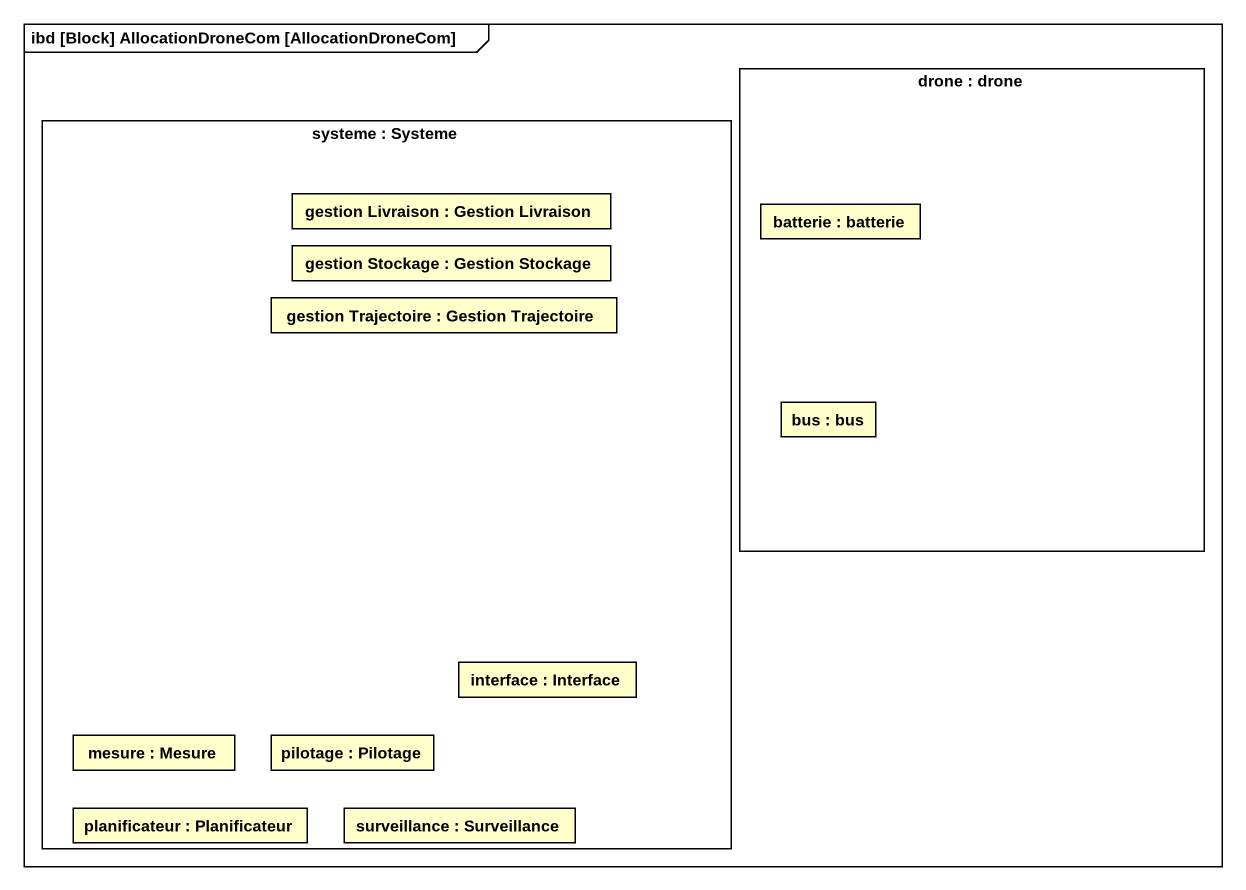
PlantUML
@startuml
mainframe ibd [Block] AllocationDroneCom [AllocationDroneCom]
rectangle "systeme : Systeme" as systeme {
  rectangle "gestion Livraison : Gestion Livraison" as gestion_Livraison
  rectangle "gestion Stockage : Gestion Stockage" as gestion_Stockage
  rectangle "gestion Trajectoire : Gestion Trajectoire" as gestion_Trajectoire
  rectangle "interface : Interface" as interface_
  rectangle "mesure : Mesure" as mesure
  rectangle "pilotage : Pilotage" as pilotage
  rectangle "planificateur : Planificateur" as planificateur
  rectangle "surveillance : Surveillance" as surveillance
}
rectangle "drone : drone" as drone {
  rectangle "batterie : batterie" as batterie
  rectangle "bus : bus" as bus
}
@enduml
